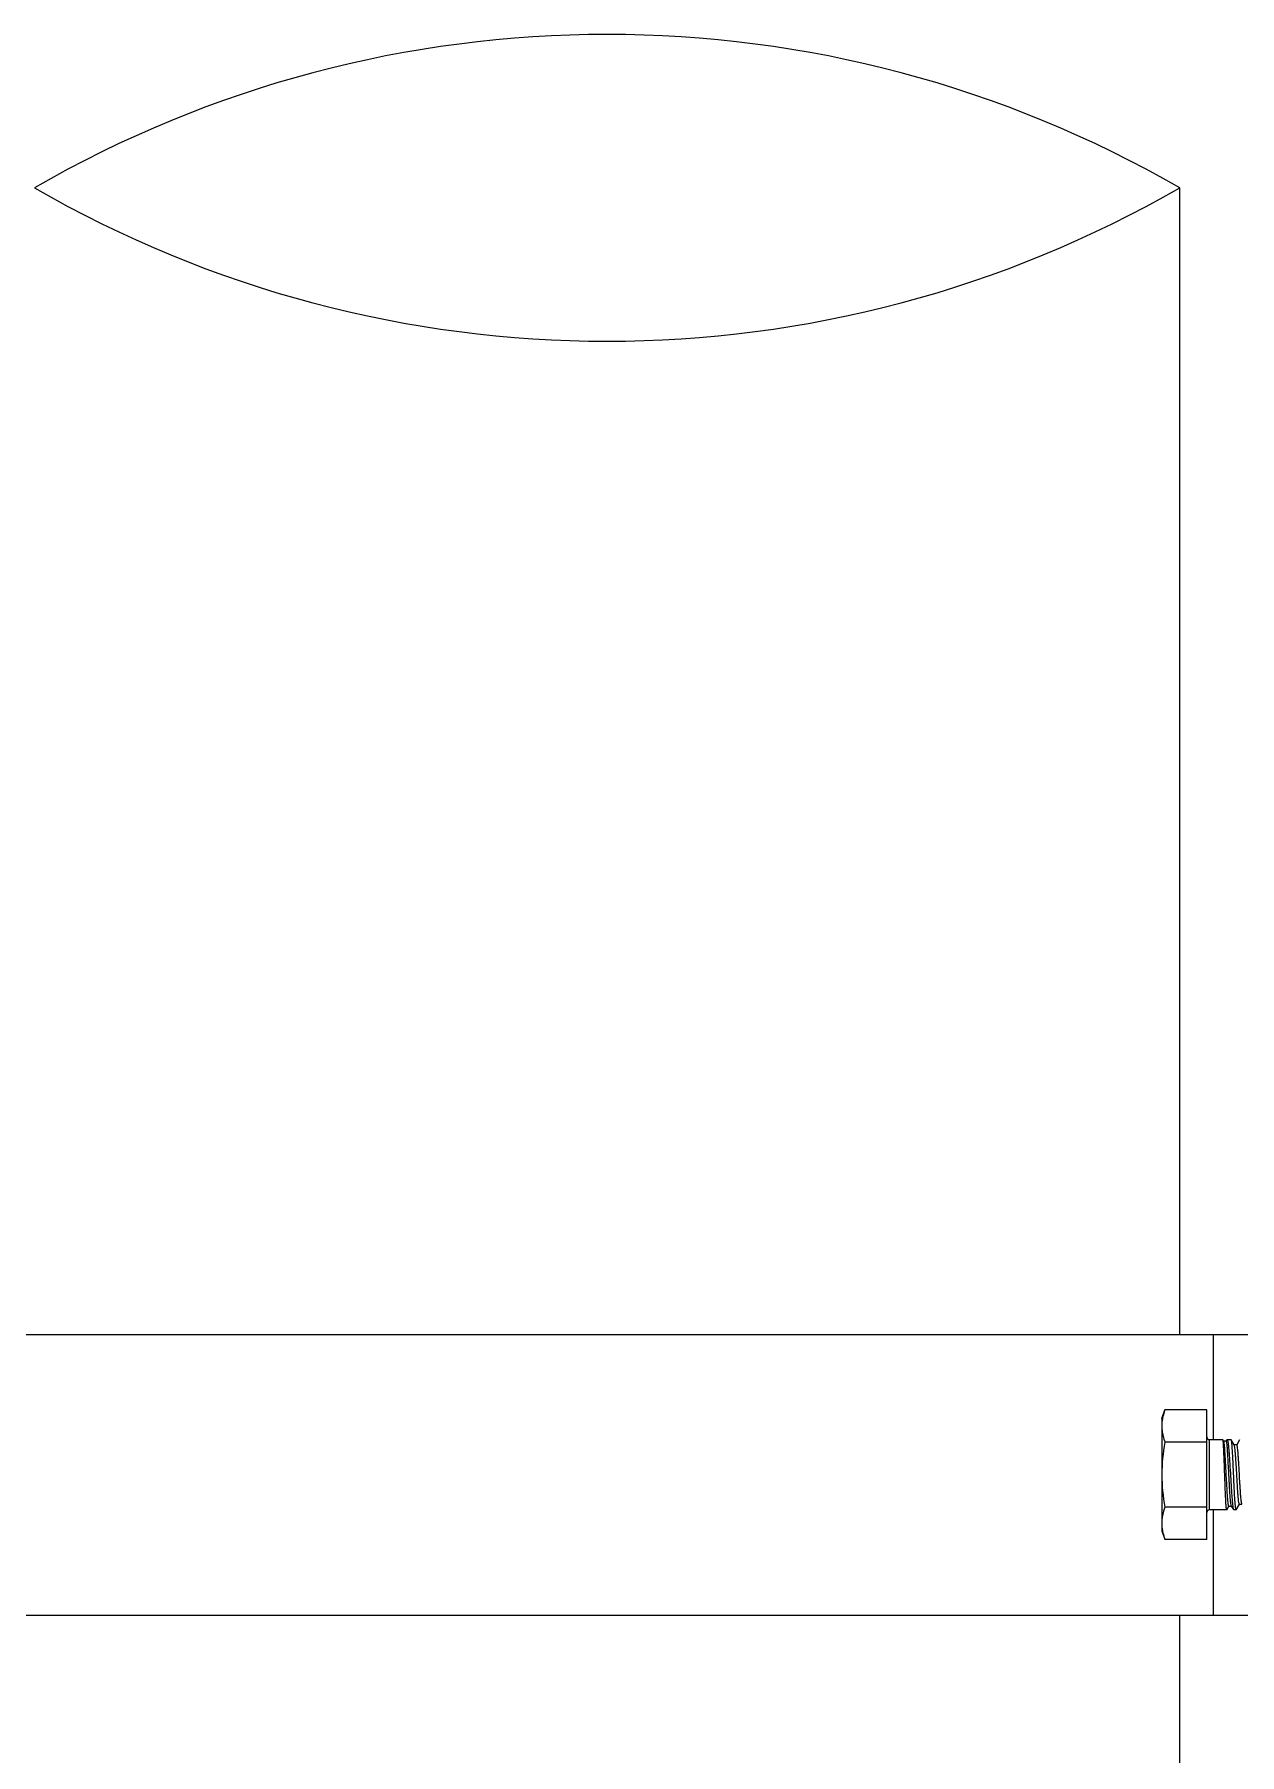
# Model space of a CAD drawing. Extents: x 27938 to 1507990, y 110129 to 923079.
# Drawn here: x 642001 to 643528, y 358222 to 360402 of the extents above; entities that cross this region are included whole.
import ezdxf

# ---------------------------------------------------------------- set-up
doc = ezdxf.new("R2010")
doc.units = 0
doc.header["$LTSCALE"] = 1000
doc.header["$MEASUREMENT"] = 0

msp = doc.modelspace()

# ---------------------------------------------------------------- linework, layer by layer
at = {"linetype": 'Continuous'}
for p, q in [((643452.4, 358754.3), (643452.4, 360207.8)), ((640323, 358754.3), (643678.8, 358754.3)), ((643495.1, 358620.8), (643495.1, 358754.3)), ((643429.7, 358647.5), (643433.7, 358658.5)), ((643486.6, 358658.5), (643433.7, 358658.5)), ((643486.6, 358494.2), (643486.6, 358658.5)), ((643429.7, 358647.5), (643429.7, 358505.2)), ((643486.6, 358617.5), (643433.7, 358617.5)), ((643507.1, 358620.8), (643490.2, 358620.8)), ((643507.1, 358620.8), (643490.2, 358620.8)), ((643490.2, 358531.9), (643490.2, 358620.8)), ((643507.1, 358620.8), (643507.1, 358620.8)), ((643508.2, 358619), (643507.1, 358620.8)), ((643511.3, 358619.1), (643508.1, 358619.1)), ((643512.1, 358620.6), (643511.3, 358619.2)), ((643512.1, 358620.6), (643512.4, 358620.8)), ((643517.7, 358620.8), (643512.4, 358620.8)), ((643517.7, 358620.8), (643512.4, 358620.8)), ((643517.8, 358620.7), (643517.7, 358620.8)), ((643521.6, 358614.2), (643517.8, 358620.7)), ((643524.7, 358614.4), (643521.5, 358614.4)), ((643528.3, 358620.7), (643524.6, 358614.4)), ((643486.6, 358535.3), (643433.7, 358535.3)), ((643512, 358531.9), (643490.2, 358531.9)), ((643512, 358531.9), (643490.2, 358531.9)), ((643495.1, 358398.4), (643495.1, 358531.9)), ((643512.1, 358532), (643512, 358531.9)), ((643512, 358531.9), (643512, 358531.9)), ((643512.1, 358532), (643514.8, 358536.5)), ((643514.7, 358536.6), (643517.9, 358536.6)), ((643517.8, 358536.7), (643520.5, 358532.1)), ((643520.5, 358532.1), (643520.8, 358531.9)), ((643523.9, 358531.9), (643520.8, 358531.9)), ((643523.9, 358531.9), (643520.8, 358531.9)), ((643524.1, 358532), (643523.9, 358531.9)), ((643523.9, 358531.9), (643523.9, 358531.9)), ((643524.1, 358532), (643528.2, 358539.1)), ((643528.1, 358539.1), (643531.3, 358539.1)), ((643429.7, 358505.2), (643433.7, 358494.2)), ((643486.6, 358494.2), (643433.7, 358494.2)), ((640323, 358398.4), (643678.8, 358398.4)), ((643452.4, 356840.3), (643452.4, 358398.4))]:
    msp.add_line(p, q, dxfattribs=at)
at = {"color": 0}
for centre, start, end in [((642726.6, 358950.7), 60, 120), ((642726.6, 361464.8), 240, 300)]:
    msp.add_arc(centre, 1451.5, start, end, dxfattribs=at)
at = {"linetype": 'Continuous'}
for centre, radius, start, end in [((643487.1, 358636.9), 57.5, 168.6965, 169.4725), ((643490.2, 358624.4), 3.56, 180, 270), ((643490.2, 358528.3), 3.56, 90, 180), ((643487.1, 358515.8), 57.5, 190.5275, 191.3069)]:
    msp.add_arc(centre, radius, start, end, dxfattribs=at)
for points, knots in [([(643433.7, 358658.5), (643433.4, 358657.7), (643432.2, 358654.3), (643431.3, 358650.8), (643430.7, 358648.2)], [0, 0, 0, 0, 0.253106, 1, 1, 1, 1]), ([(643429.7, 358638), (643429.7, 358636.3), (643430.1, 358629.3), (643431.9, 358622.4), (643433.7, 358617.5)], [0, 0, 0, 0, 0.246324, 1, 1, 1, 1]), ([(643512, 358531.9), (643511.9, 358531.9), (643511.8, 358532.3), (643511.6, 358532.9), (643511.5, 358534), (643511.3, 358535.4), (643511.2, 358537.2), (643510.9, 358540.4), (643510.7, 358545.1), (643510.4, 358551.6), (643510.1, 358558.9), (643509.8, 358567), (643509.5, 358575.3), (643509.2, 358583.8), (643508.9, 358591.9), (643508.6, 358599.5), (643508.3, 358606.2), (643508, 358611.8), (643507.8, 358616.1), (643507.5, 358618.8), (643507.3, 358620.2), (643507.2, 358620.6), (643507.1, 358620.8)], [0, 0, 0, 0, 0.003341, 0.010939, 0.022966, 0.039355, 0.059974, 0.084639, 0.145183, 0.218785, 0.302749, 0.393988, 0.489144, 0.584725, 0.67722, 0.763222, 0.839568, 0.903457, 0.952554, 0.985078, 0.99476, 1, 1, 1, 1]), ([(643514.7, 358536.6), (643514.6, 358536.6), (643514.4, 358536.9), (643514.2, 358537.4), (643514, 358538.4), (643513.7, 358540.4), (643513.4, 358543.8), (643513, 358548.7), (643512.6, 358554.7), (643512.2, 358561.5), (643511.8, 358568.9), (643511.2, 358579.2), (643510.7, 358589.3), (643510.2, 358598.9), (643509.8, 358605.1), (643509.4, 358610.3), (643509.1, 358614.4), (643508.7, 358617.1), (643508.4, 358618.6), (643508.2, 358619)], [0, 0, 0, 0, 0.003453, 0.010902, 0.022763, 0.039014, 0.084102, 0.144511, 0.217944, 0.301623, 0.392412, 0.486951, 0.673489, 0.7588, 0.83473, 0.898664, 0.948459, 0.982524, 1, 1, 1, 1]), ([(643517.8, 358536.7), (643517.6, 358537.2), (643517.3, 358538.7), (643516.9, 358541.6), (643516.5, 358545.9), (643516.1, 358551.4), (643515.7, 358557.8), (643515.2, 358567.5), (643514.7, 358577.7), (643514.1, 358587.9), (643513.7, 358595.2), (643513.3, 358601.9), (643513, 358607.6), (643512.6, 358612.3), (643512.2, 358615.5), (643512, 358617.4), (643511.8, 358618.3), (643511.6, 358618.8), (643511.4, 358619.1), (643511.3, 358619.1)], [0, 0, 0, 0, 0.018666, 0.054844, 0.107331, 0.174142, 0.252739, 0.34016, 0.528282, 0.622102, 0.711243, 0.792554, 0.863208, 0.920799, 0.96343, 0.978707, 0.989821, 0.996781, 1, 1, 1, 1]), ([(643512.4, 358620.8), (643512.4, 358620.8), (643512.7, 358620.7), (643512.8, 358620.3), (643512.9, 358620.1)], [0, 0, 0, 0, 0.145776, 1, 1, 1, 1]), ([(643512.9, 358620.1), (643513.1, 358619.4), (643513.5, 358617.5), (643514, 358614.1), (643514.4, 358609.5), (643515.1, 358601.4), (643515.9, 358589.6), (643516.8, 358574.6), (643517.5, 358561.9), (643518.2, 358552.3), (643518.6, 358546.1), (643519.1, 358540.9), (643519.5, 358536.8), (643520, 358534), (643520.3, 358532.5), (643520.5, 358532.1)], [0, 0, 0, 0, 0.024851, 0.064429, 0.117626, 0.182805, 0.340627, 0.518099, 0.6929, 0.772338, 0.843044, 0.902787, 0.949703, 0.982372, 1, 1, 1, 1]), ([(643523.9, 358531.9), (643523.8, 358531.9), (643523.6, 358532.3), (643523.5, 358532.9), (643523.3, 358534), (643523, 358536.1), (643522.7, 358539.7), (643522.3, 358545), (643521.9, 358551.4), (643521.5, 358558.7), (643521.1, 358566.7), (643520.8, 358575), (643520.4, 358583.4), (643520, 358591.5), (643519.7, 358599), (643519.3, 358605.8), (643518.9, 358611.4), (643518.6, 358615.8), (643518.2, 358618.8), (643518, 358620.3), (643517.8, 358620.7)], [0, 0, 0, 0, 0.003595, 0.011264, 0.023265, 0.039554, 0.084464, 0.144449, 0.21736, 0.300564, 0.391048, 0.485525, 0.580564, 0.672718, 0.758642, 0.835218, 0.899669, 0.949676, 0.983465, 1, 1, 1, 1]), ([(643528.1, 358539.1), (643528, 358539.1), (643527.8, 358539.3), (643527.5, 358540.2), (643527.2, 358542.2), (643526.8, 358545.4), (643526.4, 358549.8), (643526, 358555.2), (643525.6, 358561.4), (643525.2, 358568), (643524.7, 358577.4), (643524.2, 358586.6), (643523.6, 358595.4), (643523.2, 358601.1), (643522.8, 358606), (643522.5, 358609.8), (643522.1, 358612.4), (643521.8, 358613.8), (643521.6, 358614.2)], [0, 0, 0, 0, 0.003527, 0.010833, 0.038211, 0.082176, 0.141245, 0.213301, 0.295738, 0.385567, 0.479533, 0.666283, 0.752354, 0.829384, 0.894647, 0.945862, 0.981304, 1, 1, 1, 1]), ([(643531.2, 358539.2), (643531, 358539.7), (643530.7, 358541.1), (643530.3, 358543.7), (643529.9, 358547.6), (643529.5, 358552.5), (643529.1, 358558.3), (643528.6, 358567.1), (643528.1, 358576.4), (643527.6, 358585.7), (643527.2, 358592.3), (643526.8, 358598.4), (643526.4, 358603.7), (643526, 358608.1), (643525.6, 358611.3), (643525.3, 358613.3), (643525, 358614.1), (643524.8, 358614.4), (643524.7, 358614.4)], [0, 0, 0, 0, 0.019043, 0.055063, 0.107001, 0.173025, 0.250754, 0.337372, 0.524516, 0.618282, 0.707667, 0.789473, 0.860794, 0.919118, 0.962435, 0.989361, 0.996538, 1, 1, 1, 1]), ([(643433.7, 358535.3), (643433.1, 358533.6), (643430.9, 358526.9), (643429.7, 358519.9), (643429.7, 358514.7)], [0, 0, 0, 0, 0.255696, 1, 1, 1, 1]), ([(643430.7, 358504.5), (643431.3, 358501.9), (643432.2, 358498.4), (643433.4, 358495), (643433.7, 358494.2)], [0, 0, 0, 0, 0.746895, 1, 1, 1, 1])]:
    msp.add_open_spline(points, degree=3, knots=knots, dxfattribs=at)
for points in [[(643430.6, 358647.4), (643430, 358644.3), (643429.7, 358641.1), (643429.7, 358638)], [(643433.7, 358617.5), (643431.2, 358603.9), (643429.7, 358590.1), (643429.7, 358576.4)], [(643429.7, 358576.4), (643429.7, 358562.6), (643431.2, 358548.8), (643433.7, 358535.3)], [(643429.7, 358514.7), (643429.7, 358511.6), (643430, 358508.4), (643430.6, 358505.3)]]:
    msp.add_open_spline(points, degree=3, dxfattribs=at)

doc.saveas('drawing.dxf')
